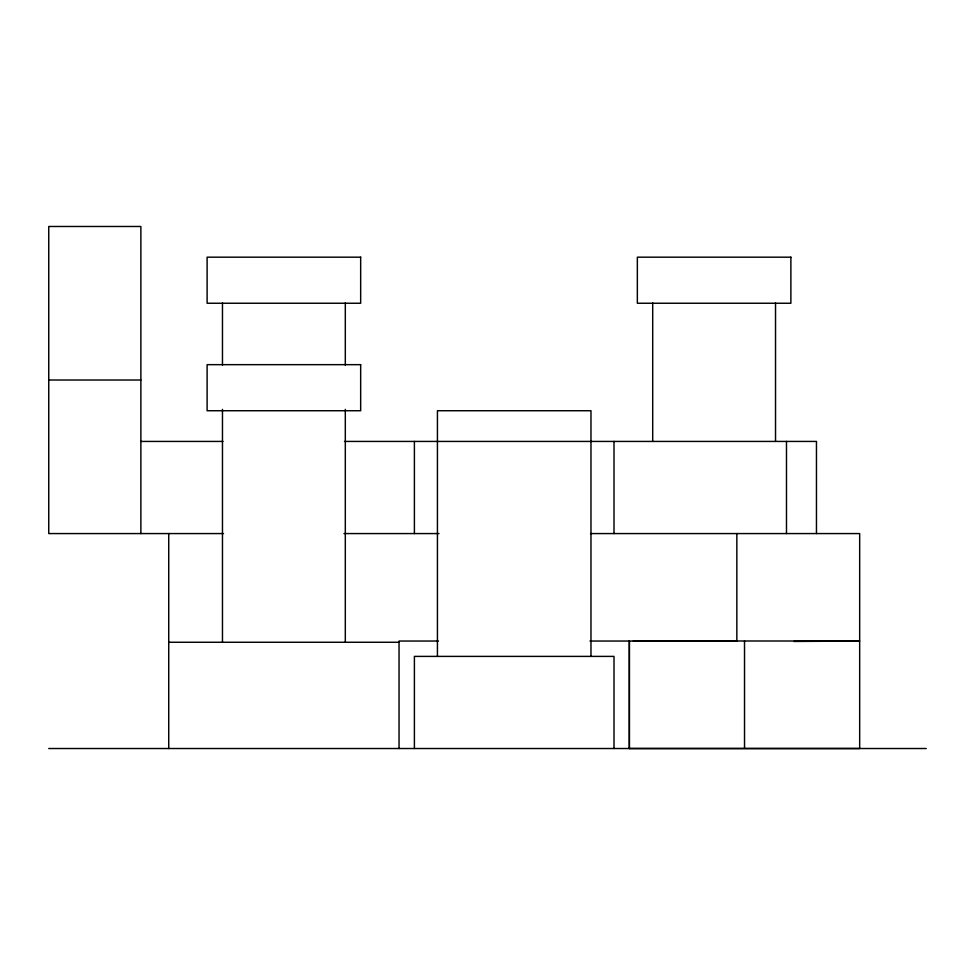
<?xml version="1.0" encoding="UTF-8"?>
<svg xmlns="http://www.w3.org/2000/svg" width="975" height="975" viewBox="0 0 975 975"><rect width="100%" height="100%" fill="white"/><g stroke="black" fill="none" stroke-linecap="round" stroke-linejoin="round"><path stroke-width="1.46" d="M629.362 748.52L629.362 640.941L629.362 748.52L859.67 748.52L859.67 533.569L590.545 533.569M48.75 380.018L140.875 380.018M140.875 441.431L222.983 441.431M344.504 441.431L816.465 441.431L816.465 533.569M223.507 533.569L48.75 533.569L48.75 226.48L140.875 226.48L140.875 533.569M343.956 533.569L438.982 533.569M633.287 640.941L859.67 641.038L793.93 641.465M438.445 641.038L399.043 641.038L399.043 748.52M589.96 641.038L736.844 641.038L736.844 533.569M168.736 642.257L399.043 642.257M48.75 748.52L926.25 748.52M786.484 441.431L786.484 533.569M775.527 302.872L775.527 441.431M744.522 641.038L744.522 748.276M652.702 302.872L652.702 441.431M614.006 441.431L614.006 533.569M614.006 748.52L614.006 656.394L414.399 656.394L414.399 748.52M590.972 656.394L590.972 410.731L437.434 410.731L437.434 656.394M414.399 441.431L414.399 533.569M345.308 302.847L345.308 365.247M345.308 409.39L345.308 642.257M222.471 302.847L222.471 365.247M222.471 409.39L222.471 642.257M168.736 533.569L168.736 748.52M360.665 257.181L207.114 257.181L207.114 303.249L360.665 303.249L360.665 257.181M790.883 257.181L637.345 257.181L637.345 303.249L790.883 303.249L790.883 257.181M360.665 364.662L207.114 364.662L207.114 410.731L360.665 410.731L360.665 364.662"/></g></svg>
